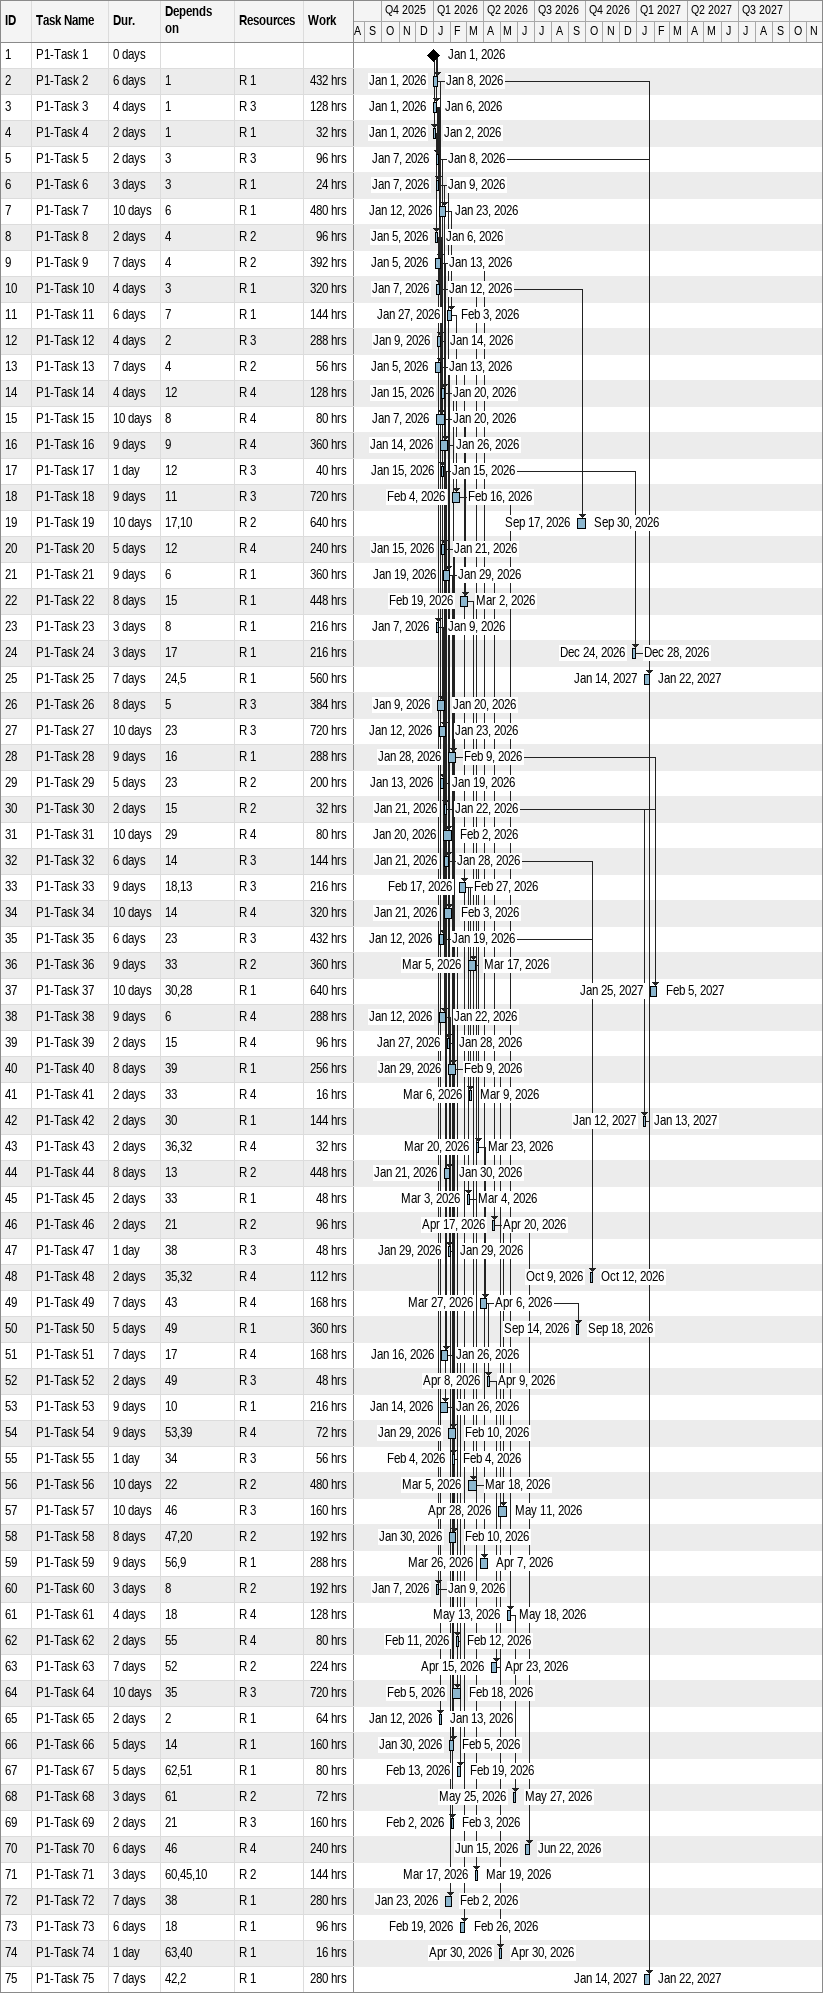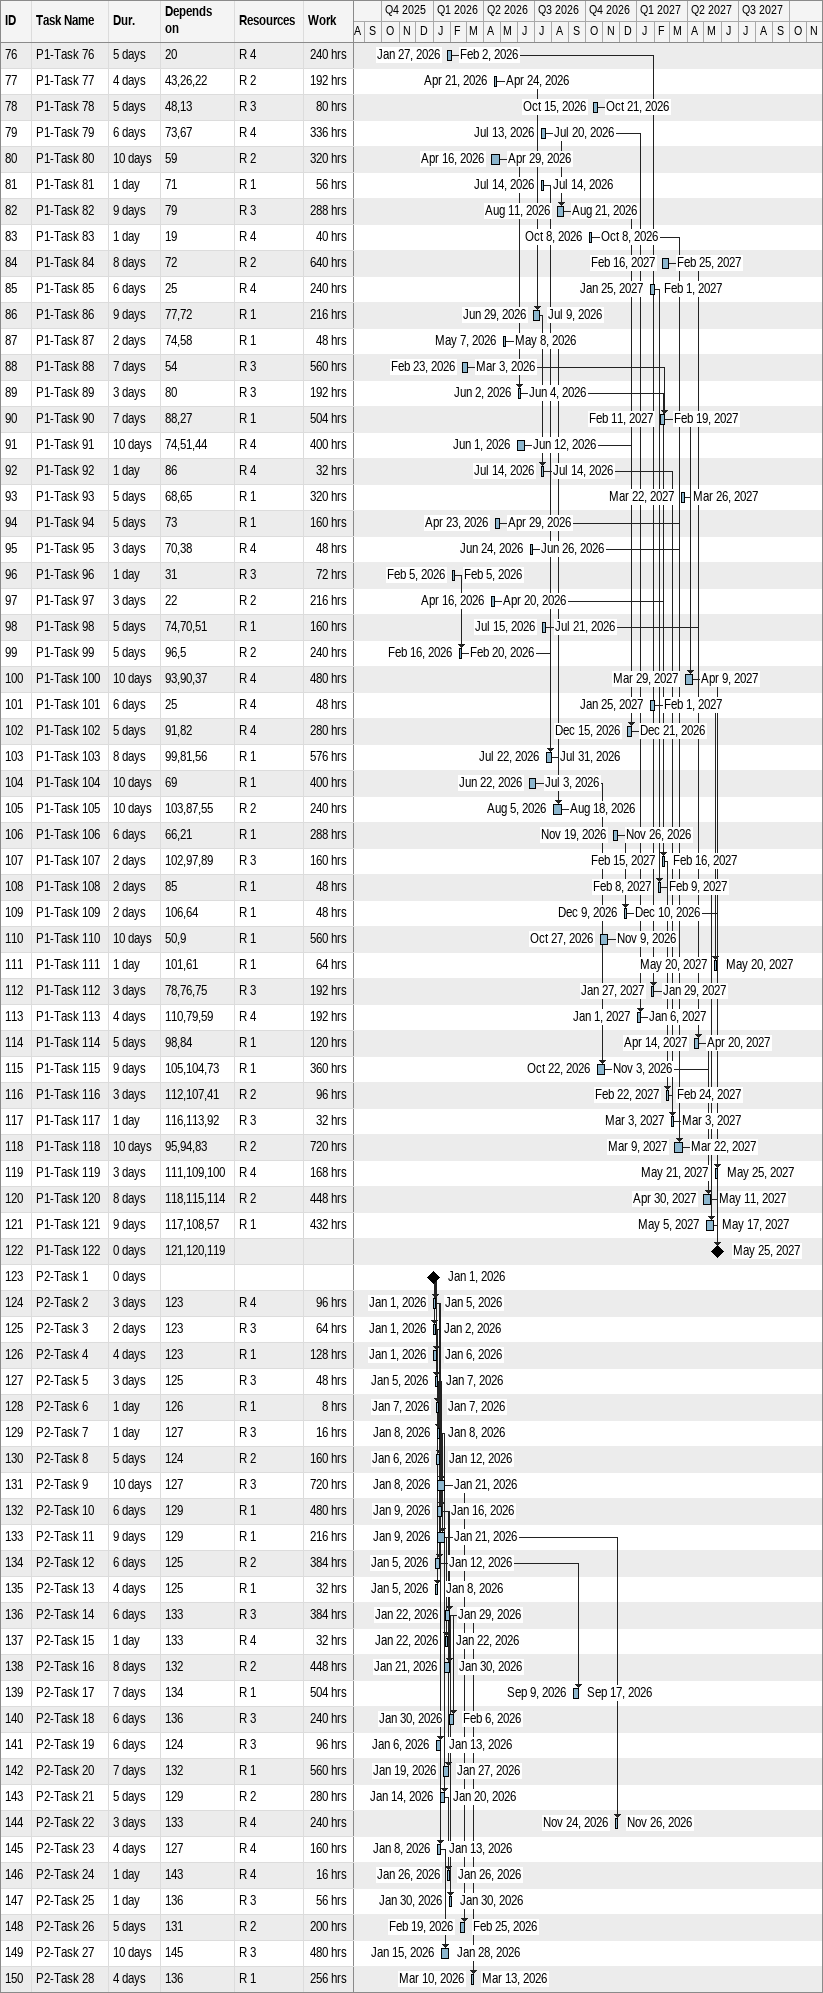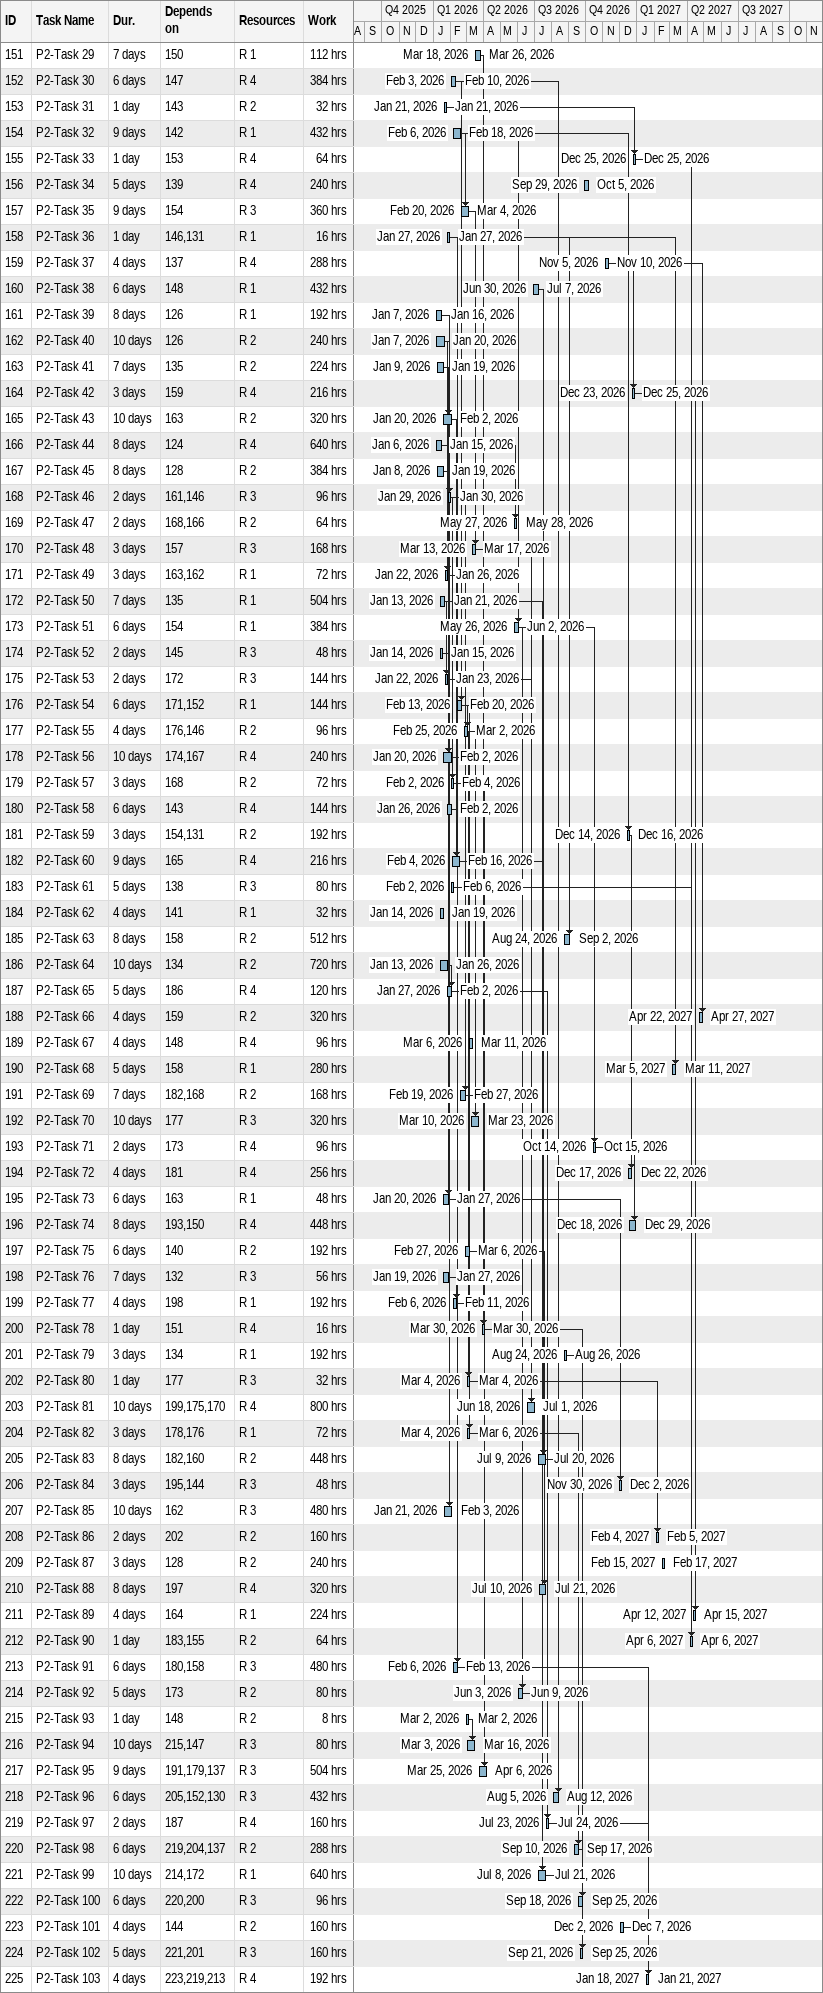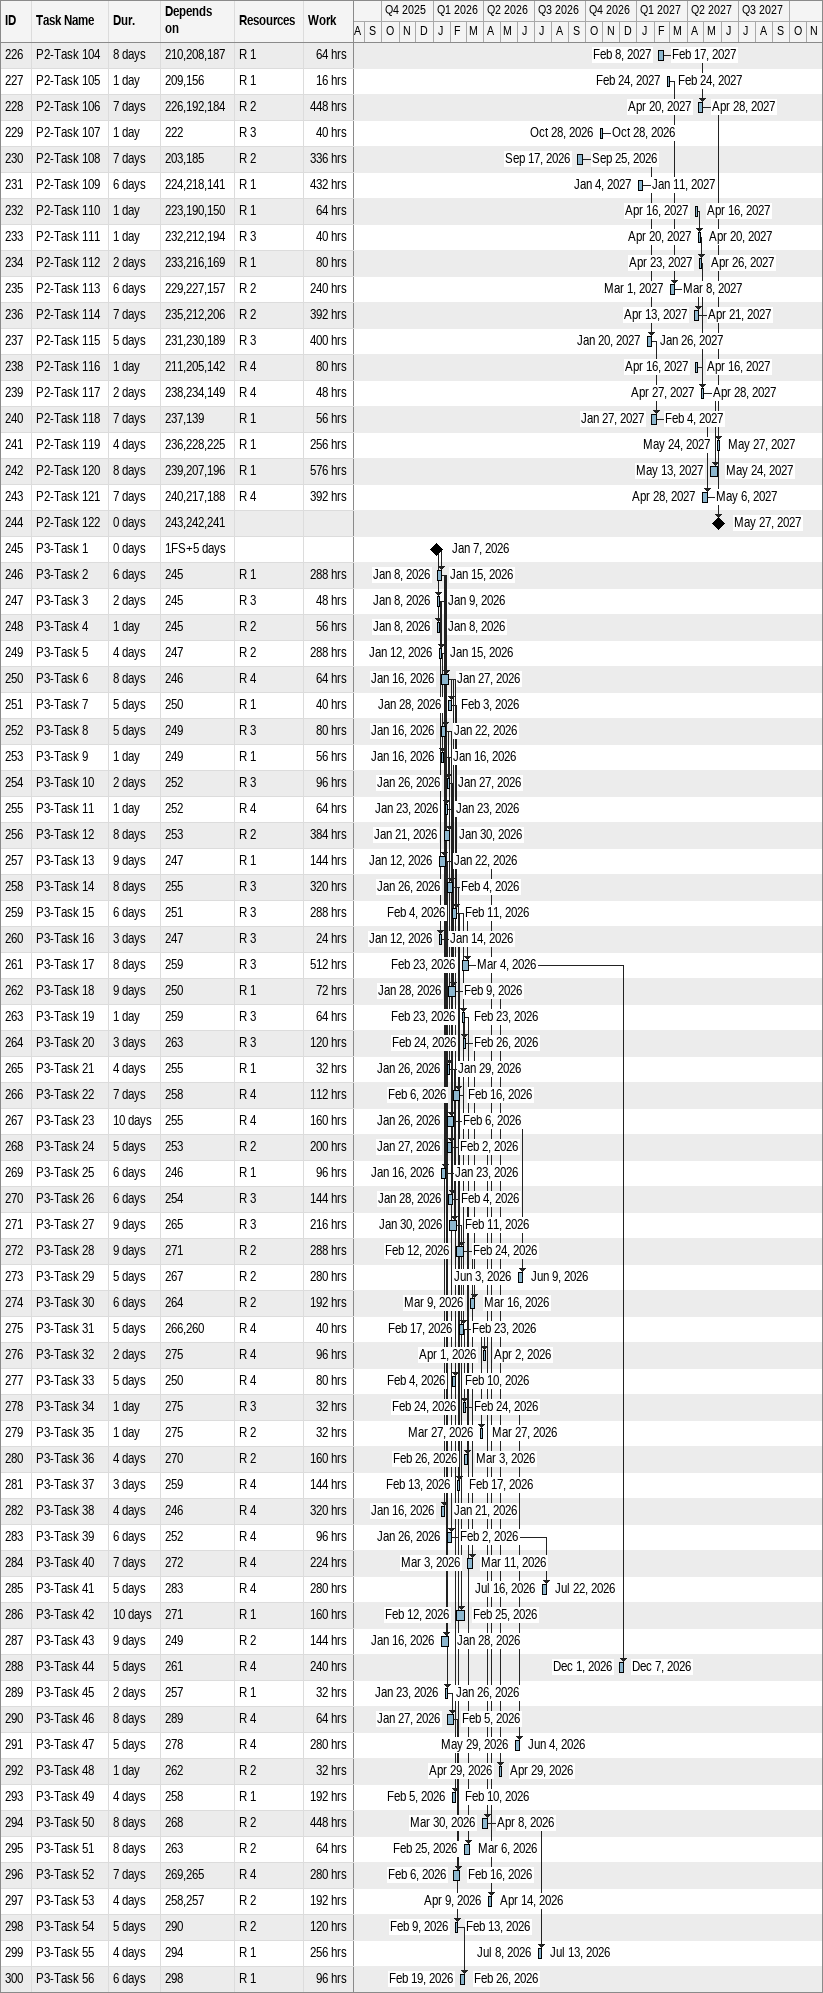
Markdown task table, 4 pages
| ID | Task | Duration | Start | Finish | Predecessors | Resources | Work (h) |
|---|---|---|---|---|---|---|---|
| 1 | P1-Task 1 | 0d | 2026-01-01 | 2026-01-01 |  |  |  |
| 2 | P1-Task 2 | 6d | 2026-01-01 | 2026-01-08 | 1 | R 1 | 432 |
| 3 | P1-Task 3 | 4d | 2026-01-01 | 2026-01-06 | 1 | R 3 | 128 |
| 4 | P1-Task 4 | 2d | 2026-01-01 | 2026-01-02 | 1 | R 1 | 32 |
| 5 | P1-Task 5 | 2d | 2026-01-07 | 2026-01-08 | 3 | R 3 | 96 |
| 6 | P1-Task 6 | 3d | 2026-01-07 | 2026-01-09 | 3 | R 1 | 24 |
| 7 | P1-Task 7 | 10d | 2026-01-12 | 2026-01-23 | 6 | R 1 | 480 |
| 8 | P1-Task 8 | 2d | 2026-01-05 | 2026-01-06 | 4 | R 2 | 96 |
| 9 | P1-Task 9 | 7d | 2026-01-05 | 2026-01-13 | 4 | R 2 | 392 |
| 10 | P1-Task 10 | 4d | 2026-01-07 | 2026-01-12 | 3 | R 1 | 320 |
| 11 | P1-Task 11 | 6d | 2026-01-27 | 2026-02-03 | 7 | R 1 | 144 |
| 12 | P1-Task 12 | 4d | 2026-01-09 | 2026-01-14 | 2 | R 3 | 288 |
| 13 | P1-Task 13 | 7d | 2026-01-05 | 2026-01-13 | 4 | R 2 | 56 |
| 14 | P1-Task 14 | 4d | 2026-01-15 | 2026-01-20 | 12 | R 4 | 128 |
| 15 | P1-Task 15 | 10d | 2026-01-07 | 2026-01-20 | 8 | R 4 | 80 |
| 16 | P1-Task 16 | 9d | 2026-01-14 | 2026-01-26 | 9 | R 4 | 360 |
| 17 | P1-Task 17 | 1d | 2026-01-15 | 2026-01-15 | 12 | R 3 | 40 |
| 18 | P1-Task 18 | 9d | 2026-02-04 | 2026-02-16 | 11 | R 3 | 720 |
| 19 | P1-Task 19 | 10d | 2026-09-17 | 2026-09-30 | 17, 10 | R 2 | 640 |
| 20 | P1-Task 20 | 5d | 2026-01-15 | 2026-01-21 | 12 | R 4 | 240 |
| 21 | P1-Task 21 | 9d | 2026-01-19 | 2026-01-29 | 6 | R 1 | 360 |
| 22 | P1-Task 22 | 8d | 2026-02-19 | 2026-03-02 | 15 | R 1 | 448 |
| 23 | P1-Task 23 | 3d | 2026-01-07 | 2026-01-09 | 8 | R 1 | 216 |
| 24 | P1-Task 24 | 3d | 2026-12-24 | 2026-12-28 | 17 | R 1 | 216 |
| 25 | P1-Task 25 | 7d | 2027-01-14 | 2027-01-22 | 24, 5 | R 1 | 560 |
| 26 | P1-Task 26 | 8d | 2026-01-09 | 2026-01-20 | 5 | R 3 | 384 |
| 27 | P1-Task 27 | 10d | 2026-01-12 | 2026-01-23 | 23 | R 3 | 720 |
| 28 | P1-Task 28 | 9d | 2026-01-28 | 2026-02-09 | 16 | R 1 | 288 |
| 29 | P1-Task 29 | 5d | 2026-01-13 | 2026-01-19 | 23 | R 2 | 200 |
| 30 | P1-Task 30 | 2d | 2026-01-21 | 2026-01-22 | 15 | R 2 | 32 |
| 31 | P1-Task 31 | 10d | 2026-01-20 | 2026-02-02 | 29 | R 4 | 80 |
| 32 | P1-Task 32 | 6d | 2026-01-21 | 2026-01-28 | 14 | R 3 | 144 |
| 33 | P1-Task 33 | 9d | 2026-02-17 | 2026-02-27 | 18, 13 | R 3 | 216 |
| 34 | P1-Task 34 | 10d | 2026-01-21 | 2026-02-03 | 14 | R 4 | 320 |
| 35 | P1-Task 35 | 6d | 2026-01-12 | 2026-01-19 | 23 | R 3 | 432 |
| 36 | P1-Task 36 | 9d | 2026-03-05 | 2026-03-17 | 33 | R 2 | 360 |
| 37 | P1-Task 37 | 10d | 2027-01-25 | 2027-02-05 | 30, 28 | R 1 | 640 |
| 38 | P1-Task 38 | 9d | 2026-01-12 | 2026-01-22 | 6 | R 4 | 288 |
| 39 | P1-Task 39 | 2d | 2026-01-27 | 2026-01-28 | 15 | R 4 | 96 |
| 40 | P1-Task 40 | 8d | 2026-01-29 | 2026-02-09 | 39 | R 1 | 256 |
| 41 | P1-Task 41 | 2d | 2026-03-06 | 2026-03-09 | 33 | R 4 | 16 |
| 42 | P1-Task 42 | 2d | 2027-01-12 | 2027-01-13 | 30 | R 1 | 144 |
| 43 | P1-Task 43 | 2d | 2026-03-20 | 2026-03-23 | 36, 32 | R 4 | 32 |
| 44 | P1-Task 44 | 8d | 2026-01-21 | 2026-01-30 | 13 | R 2 | 448 |
| 45 | P1-Task 45 | 2d | 2026-03-03 | 2026-03-04 | 33 | R 1 | 48 |
| 46 | P1-Task 46 | 2d | 2026-04-17 | 2026-04-20 | 21 | R 2 | 96 |
| 47 | P1-Task 47 | 1d | 2026-01-29 | 2026-01-29 | 38 | R 3 | 48 |
| 48 | P1-Task 48 | 2d | 2026-10-09 | 2026-10-12 | 35, 32 | R 4 | 112 |
| 49 | P1-Task 49 | 7d | 2026-03-27 | 2026-04-06 | 43 | R 4 | 168 |
| 50 | P1-Task 50 | 5d | 2026-09-14 | 2026-09-18 | 49 | R 1 | 360 |
| 51 | P1-Task 51 | 7d | 2026-01-16 | 2026-01-26 | 17 | R 4 | 168 |
| 52 | P1-Task 52 | 2d | 2026-04-08 | 2026-04-09 | 49 | R 3 | 48 |
| 53 | P1-Task 53 | 9d | 2026-01-14 | 2026-01-26 | 10 | R 1 | 216 |
| 54 | P1-Task 54 | 9d | 2026-01-29 | 2026-02-10 | 53, 39 | R 4 | 72 |
| 55 | P1-Task 55 | 1d | 2026-02-04 | 2026-02-04 | 34 | R 3 | 56 |
| 56 | P1-Task 56 | 10d | 2026-03-05 | 2026-03-18 | 22 | R 2 | 480 |
| 57 | P1-Task 57 | 10d | 2026-04-28 | 2026-05-11 | 46 | R 3 | 160 |
| 58 | P1-Task 58 | 8d | 2026-01-30 | 2026-02-10 | 47, 20 | R 2 | 192 |
| 59 | P1-Task 59 | 9d | 2026-03-26 | 2026-04-07 | 56, 9 | R 1 | 288 |
| 60 | P1-Task 60 | 3d | 2026-01-07 | 2026-01-09 | 8 | R 2 | 192 |
| 61 | P1-Task 61 | 4d | 2026-05-13 | 2026-05-18 | 18 | R 4 | 128 |
| 62 | P1-Task 62 | 2d | 2026-02-11 | 2026-02-12 | 55 | R 4 | 80 |
| 63 | P1-Task 63 | 7d | 2026-04-15 | 2026-04-23 | 52 | R 2 | 224 |
| 64 | P1-Task 64 | 10d | 2026-02-05 | 2026-02-18 | 35 | R 3 | 720 |
| 65 | P1-Task 65 | 2d | 2026-01-12 | 2026-01-13 | 2 | R 1 | 64 |
| 66 | P1-Task 66 | 5d | 2026-01-30 | 2026-02-05 | 14 | R 1 | 160 |
| 67 | P1-Task 67 | 5d | 2026-02-13 | 2026-02-19 | 62, 51 | R 1 | 80 |
| 68 | P1-Task 68 | 3d | 2026-05-25 | 2026-05-27 | 61 | R 2 | 72 |
| 69 | P1-Task 69 | 2d | 2026-02-02 | 2026-02-03 | 21 | R 3 | 160 |
| 70 | P1-Task 70 | 6d | 2026-06-15 | 2026-06-22 | 46 | R 4 | 240 |
| 71 | P1-Task 71 | 3d | 2026-03-17 | 2026-03-19 | 60, 45, 10 | R 2 | 144 |
| 72 | P1-Task 72 | 7d | 2026-01-23 | 2026-02-02 | 38 | R 1 | 280 |
| 73 | P1-Task 73 | 6d | 2026-02-19 | 2026-02-26 | 18 | R 1 | 96 |
| 74 | P1-Task 74 | 1d | 2026-04-30 | 2026-04-30 | 63, 40 | R 1 | 16 |
| 75 | P1-Task 75 | 7d | 2027-01-14 | 2027-01-22 | 42, 2 | R 1 | 280 |
| 76 | P1-Task 76 | 5d | 2026-01-27 | 2026-02-02 | 20 | R 4 | 240 |
| 77 | P1-Task 77 | 4d | 2026-04-21 | 2026-04-24 | 43, 26, 22 | R 2 | 192 |
| 78 | P1-Task 78 | 5d | 2026-10-15 | 2026-10-21 | 48, 13 | R 3 | 80 |
| 79 | P1-Task 79 | 6d | 2026-07-13 | 2026-07-20 | 73, 67 | R 4 | 336 |
| 80 | P1-Task 80 | 10d | 2026-04-16 | 2026-04-29 | 59 | R 2 | 320 |
| 81 | P1-Task 81 | 1d | 2026-07-14 | 2026-07-14 | 71 | R 1 | 56 |
| 82 | P1-Task 82 | 9d | 2026-08-11 | 2026-08-21 | 79 | R 3 | 288 |
| 83 | P1-Task 83 | 1d | 2026-10-08 | 2026-10-08 | 19 | R 4 | 40 |
| 84 | P1-Task 84 | 8d | 2027-02-16 | 2027-02-25 | 72 | R 2 | 640 |
| 85 | P1-Task 85 | 6d | 2027-01-25 | 2027-02-01 | 25 | R 4 | 240 |
| 86 | P1-Task 86 | 9d | 2026-06-29 | 2026-07-09 | 77, 72 | R 1 | 216 |
| 87 | P1-Task 87 | 2d | 2026-05-07 | 2026-05-08 | 74, 58 | R 1 | 48 |
| 88 | P1-Task 88 | 7d | 2026-02-23 | 2026-03-03 | 54 | R 3 | 560 |
| 89 | P1-Task 89 | 3d | 2026-06-02 | 2026-06-04 | 80 | R 3 | 192 |
| 90 | P1-Task 90 | 7d | 2027-02-11 | 2027-02-19 | 88, 27 | R 1 | 504 |
| 91 | P1-Task 91 | 10d | 2026-06-01 | 2026-06-12 | 74, 51, 44 | R 4 | 400 |
| 92 | P1-Task 92 | 1d | 2026-07-14 | 2026-07-14 | 86 | R 4 | 32 |
| 93 | P1-Task 93 | 5d | 2027-03-22 | 2027-03-26 | 68, 65 | R 1 | 320 |
| 94 | P1-Task 94 | 5d | 2026-04-23 | 2026-04-29 | 73 | R 1 | 160 |
| 95 | P1-Task 95 | 3d | 2026-06-24 | 2026-06-26 | 70, 38 | R 4 | 48 |
| 96 | P1-Task 96 | 1d | 2026-02-05 | 2026-02-05 | 31 | R 3 | 72 |
| 97 | P1-Task 97 | 3d | 2026-04-16 | 2026-04-20 | 22 | R 2 | 216 |
| 98 | P1-Task 98 | 5d | 2026-07-15 | 2026-07-21 | 74, 70, 51 | R 1 | 160 |
| 99 | P1-Task 99 | 5d | 2026-02-16 | 2026-02-20 | 96, 5 | R 2 | 240 |
| 100 | P1-Task 100 | 10d | 2027-03-29 | 2027-04-09 | 93, 90, 37 | R 4 | 480 |
| 101 | P1-Task 101 | 6d | 2027-01-25 | 2027-02-01 | 25 | R 4 | 48 |
| 102 | P1-Task 102 | 5d | 2026-12-15 | 2026-12-21 | 91, 82 | R 4 | 280 |
| 103 | P1-Task 103 | 8d | 2026-07-22 | 2026-07-31 | 99, 81, 56 | R 1 | 576 |
| 104 | P1-Task 104 | 10d | 2026-06-22 | 2026-07-03 | 69 | R 1 | 400 |
| 105 | P1-Task 105 | 10d | 2026-08-05 | 2026-08-18 | 103, 87, 55 | R 2 | 240 |
| 106 | P1-Task 106 | 6d | 2026-11-19 | 2026-11-26 | 66, 21 | R 1 | 288 |
| 107 | P1-Task 107 | 2d | 2027-02-15 | 2027-02-16 | 102, 97, 89 | R 3 | 160 |
| 108 | P1-Task 108 | 2d | 2027-02-08 | 2027-02-09 | 85 | R 1 | 48 |
| 109 | P1-Task 109 | 2d | 2026-12-09 | 2026-12-10 | 106, 64 | R 1 | 48 |
| 110 | P1-Task 110 | 10d | 2026-10-27 | 2026-11-09 | 50, 9 | R 1 | 560 |
| 111 | P1-Task 111 | 1d | 2027-05-20 | 2027-05-20 | 101, 61 | R 1 | 64 |
| 112 | P1-Task 112 | 3d | 2027-01-27 | 2027-01-29 | 78, 76, 75 | R 3 | 192 |
| 113 | P1-Task 113 | 4d | 2027-01-01 | 2027-01-06 | 110, 79, 59 | R 4 | 192 |
| 114 | P1-Task 114 | 5d | 2027-04-14 | 2027-04-20 | 98, 84 | R 1 | 120 |
| 115 | P1-Task 115 | 9d | 2026-10-22 | 2026-11-03 | 105, 104, 73 | R 1 | 360 |
| 116 | P1-Task 116 | 3d | 2027-02-22 | 2027-02-24 | 112, 107, 41 | R 2 | 96 |
| 117 | P1-Task 117 | 1d | 2027-03-03 | 2027-03-03 | 116, 113, 92 | R 3 | 32 |
| 118 | P1-Task 118 | 10d | 2027-03-09 | 2027-03-22 | 95, 94, 83 | R 2 | 720 |
| 119 | P1-Task 119 | 3d | 2027-05-21 | 2027-05-25 | 111, 109, 100 | R 4 | 168 |
| 120 | P1-Task 120 | 8d | 2027-04-30 | 2027-05-11 | 118, 115, 114 | R 2 | 448 |
| 121 | P1-Task 121 | 9d | 2027-05-05 | 2027-05-17 | 117, 108, 57 | R 1 | 432 |
| 122 | P1-Task 122 | 0d | 2027-05-25 | 2027-05-25 | 121, 120, 119 |  |  |
| 123 | P2-Task 1 | 0d | 2026-01-01 | 2026-01-01 |  |  |  |
| 124 | P2-Task 2 | 3d | 2026-01-01 | 2026-01-05 | 123 | R 4 | 96 |
| 125 | P2-Task 3 | 2d | 2026-01-01 | 2026-01-02 | 123 | R 3 | 64 |
| 126 | P2-Task 4 | 4d | 2026-01-01 | 2026-01-06 | 123 | R 1 | 128 |
| 127 | P2-Task 5 | 3d | 2026-01-05 | 2026-01-07 | 125 | R 3 | 48 |
| 128 | P2-Task 6 | 1d | 2026-01-07 | 2026-01-07 | 126 | R 1 | 8 |
| 129 | P2-Task 7 | 1d | 2026-01-08 | 2026-01-08 | 127 | R 3 | 16 |
| 130 | P2-Task 8 | 5d | 2026-01-06 | 2026-01-12 | 124 | R 2 | 160 |
| 131 | P2-Task 9 | 10d | 2026-01-08 | 2026-01-21 | 127 | R 3 | 720 |
| 132 | P2-Task 10 | 6d | 2026-01-09 | 2026-01-16 | 129 | R 1 | 480 |
| 133 | P2-Task 11 | 9d | 2026-01-09 | 2026-01-21 | 129 | R 1 | 216 |
| 134 | P2-Task 12 | 6d | 2026-01-05 | 2026-01-12 | 125 | R 2 | 384 |
| 135 | P2-Task 13 | 4d | 2026-01-05 | 2026-01-08 | 125 | R 1 | 32 |
| 136 | P2-Task 14 | 6d | 2026-01-22 | 2026-01-29 | 133 | R 3 | 384 |
| 137 | P2-Task 15 | 1d | 2026-01-22 | 2026-01-22 | 133 | R 4 | 32 |
| 138 | P2-Task 16 | 8d | 2026-01-21 | 2026-01-30 | 132 | R 2 | 448 |
| 139 | P2-Task 17 | 7d | 2026-09-09 | 2026-09-17 | 134 | R 1 | 504 |
| 140 | P2-Task 18 | 6d | 2026-01-30 | 2026-02-06 | 136 | R 3 | 240 |
| 141 | P2-Task 19 | 6d | 2026-01-06 | 2026-01-13 | 124 | R 3 | 96 |
| 142 | P2-Task 20 | 7d | 2026-01-19 | 2026-01-27 | 132 | R 1 | 560 |
| 143 | P2-Task 21 | 5d | 2026-01-14 | 2026-01-20 | 129 | R 2 | 280 |
| 144 | P2-Task 22 | 3d | 2026-11-24 | 2026-11-26 | 133 | R 4 | 240 |
| 145 | P2-Task 23 | 4d | 2026-01-08 | 2026-01-13 | 127 | R 4 | 160 |
| 146 | P2-Task 24 | 1d | 2026-01-26 | 2026-01-26 | 143 | R 4 | 16 |
| 147 | P2-Task 25 | 1d | 2026-01-30 | 2026-01-30 | 136 | R 3 | 56 |
| 148 | P2-Task 26 | 5d | 2026-02-19 | 2026-02-25 | 131 | R 2 | 200 |
| 149 | P2-Task 27 | 10d | 2026-01-15 | 2026-01-28 | 145 | R 3 | 480 |
| 150 | P2-Task 28 | 4d | 2026-03-10 | 2026-03-13 | 136 | R 1 | 256 |
| 151 | P2-Task 29 | 7d | 2026-03-18 | 2026-03-26 | 150 | R 1 | 112 |
| 152 | P2-Task 30 | 6d | 2026-02-03 | 2026-02-10 | 147 | R 4 | 384 |
| 153 | P2-Task 31 | 1d | 2026-01-21 | 2026-01-21 | 143 | R 2 | 32 |
| 154 | P2-Task 32 | 9d | 2026-02-06 | 2026-02-18 | 142 | R 1 | 432 |
| 155 | P2-Task 33 | 1d | 2026-12-25 | 2026-12-25 | 153 | R 4 | 64 |
| 156 | P2-Task 34 | 5d | 2026-09-29 | 2026-10-05 | 139 | R 4 | 240 |
| 157 | P2-Task 35 | 9d | 2026-02-20 | 2026-03-04 | 154 | R 3 | 360 |
| 158 | P2-Task 36 | 1d | 2026-01-27 | 2026-01-27 | 146, 131 | R 1 | 16 |
| 159 | P2-Task 37 | 4d | 2026-11-05 | 2026-11-10 | 137 | R 4 | 288 |
| 160 | P2-Task 38 | 6d | 2026-06-30 | 2026-07-07 | 148 | R 1 | 432 |
| 161 | P2-Task 39 | 8d | 2026-01-07 | 2026-01-16 | 126 | R 1 | 192 |
| 162 | P2-Task 40 | 10d | 2026-01-07 | 2026-01-20 | 126 | R 2 | 240 |
| 163 | P2-Task 41 | 7d | 2026-01-09 | 2026-01-19 | 135 | R 2 | 224 |
| 164 | P2-Task 42 | 3d | 2026-12-23 | 2026-12-25 | 159 | R 4 | 216 |
| 165 | P2-Task 43 | 10d | 2026-01-20 | 2026-02-02 | 163 | R 2 | 320 |
| 166 | P2-Task 44 | 8d | 2026-01-06 | 2026-01-15 | 124 | R 4 | 640 |
| 167 | P2-Task 45 | 8d | 2026-01-08 | 2026-01-19 | 128 | R 2 | 384 |
| 168 | P2-Task 46 | 2d | 2026-01-29 | 2026-01-30 | 161, 146 | R 3 | 96 |
| 169 | P2-Task 47 | 2d | 2026-05-27 | 2026-05-28 | 168, 166 | R 2 | 64 |
| 170 | P2-Task 48 | 3d | 2026-03-13 | 2026-03-17 | 157 | R 3 | 168 |
| 171 | P2-Task 49 | 3d | 2026-01-22 | 2026-01-26 | 163, 162 | R 1 | 72 |
| 172 | P2-Task 50 | 7d | 2026-01-13 | 2026-01-21 | 135 | R 1 | 504 |
| 173 | P2-Task 51 | 6d | 2026-05-26 | 2026-06-02 | 154 | R 1 | 384 |
| 174 | P2-Task 52 | 2d | 2026-01-14 | 2026-01-15 | 145 | R 3 | 48 |
| 175 | P2-Task 53 | 2d | 2026-01-22 | 2026-01-23 | 172 | R 3 | 144 |
| 176 | P2-Task 54 | 6d | 2026-02-13 | 2026-02-20 | 171, 152 | R 1 | 144 |
| 177 | P2-Task 55 | 4d | 2026-02-25 | 2026-03-02 | 176, 146 | R 2 | 96 |
| 178 | P2-Task 56 | 10d | 2026-01-20 | 2026-02-02 | 174, 167 | R 4 | 240 |
| 179 | P2-Task 57 | 3d | 2026-02-02 | 2026-02-04 | 168 | R 2 | 72 |
| 180 | P2-Task 58 | 6d | 2026-01-26 | 2026-02-02 | 143 | R 4 | 144 |
| 181 | P2-Task 59 | 3d | 2026-12-14 | 2026-12-16 | 154, 131 | R 2 | 192 |
| 182 | P2-Task 60 | 9d | 2026-02-04 | 2026-02-16 | 165 | R 4 | 216 |
| 183 | P2-Task 61 | 5d | 2026-02-02 | 2026-02-06 | 138 | R 3 | 80 |
| 184 | P2-Task 62 | 4d | 2026-01-14 | 2026-01-19 | 141 | R 1 | 32 |
| 185 | P2-Task 63 | 8d | 2026-08-24 | 2026-09-02 | 158 | R 2 | 512 |
| 186 | P2-Task 64 | 10d | 2026-01-13 | 2026-01-26 | 134 | R 2 | 720 |
| 187 | P2-Task 65 | 5d | 2026-01-27 | 2026-02-02 | 186 | R 4 | 120 |
| 188 | P2-Task 66 | 4d | 2027-04-22 | 2027-04-27 | 159 | R 2 | 320 |
| 189 | P2-Task 67 | 4d | 2026-03-06 | 2026-03-11 | 148 | R 4 | 96 |
| 190 | P2-Task 68 | 5d | 2027-03-05 | 2027-03-11 | 158 | R 1 | 280 |
| 191 | P2-Task 69 | 7d | 2026-02-19 | 2026-02-27 | 182, 168 | R 2 | 168 |
| 192 | P2-Task 70 | 10d | 2026-03-10 | 2026-03-23 | 177 | R 3 | 320 |
| 193 | P2-Task 71 | 2d | 2026-10-14 | 2026-10-15 | 173 | R 4 | 96 |
| 194 | P2-Task 72 | 4d | 2026-12-17 | 2026-12-22 | 181 | R 4 | 256 |
| 195 | P2-Task 73 | 6d | 2026-01-20 | 2026-01-27 | 163 | R 1 | 48 |
| 196 | P2-Task 74 | 8d | 2026-12-18 | 2026-12-29 | 193, 150 | R 4 | 448 |
| 197 | P2-Task 75 | 6d | 2026-02-27 | 2026-03-06 | 140 | R 2 | 192 |
| 198 | P2-Task 76 | 7d | 2026-01-19 | 2026-01-27 | 132 | R 3 | 56 |
| 199 | P2-Task 77 | 4d | 2026-02-06 | 2026-02-11 | 198 | R 1 | 192 |
| 200 | P2-Task 78 | 1d | 2026-03-30 | 2026-03-30 | 151 | R 4 | 16 |
| 201 | P2-Task 79 | 3d | 2026-08-24 | 2026-08-26 | 134 | R 1 | 192 |
| 202 | P2-Task 80 | 1d | 2026-03-04 | 2026-03-04 | 177 | R 3 | 32 |
| 203 | P2-Task 81 | 10d | 2026-06-18 | 2026-07-01 | 199, 175, 170 | R 4 | 800 |
| 204 | P2-Task 82 | 3d | 2026-03-04 | 2026-03-06 | 178, 176 | R 1 | 72 |
| 205 | P2-Task 83 | 8d | 2026-07-09 | 2026-07-20 | 182, 160 | R 2 | 448 |
| 206 | P2-Task 84 | 3d | 2026-11-30 | 2026-12-02 | 195, 144 | R 3 | 48 |
| 207 | P2-Task 85 | 10d | 2026-01-21 | 2026-02-03 | 162 | R 3 | 480 |
| 208 | P2-Task 86 | 2d | 2027-02-04 | 2027-02-05 | 202 | R 2 | 160 |
| 209 | P2-Task 87 | 3d | 2027-02-15 | 2027-02-17 | 128 | R 2 | 240 |
| 210 | P2-Task 88 | 8d | 2026-07-10 | 2026-07-21 | 197 | R 4 | 320 |
| 211 | P2-Task 89 | 4d | 2027-04-12 | 2027-04-15 | 164 | R 1 | 224 |
| 212 | P2-Task 90 | 1d | 2027-04-06 | 2027-04-06 | 183, 155 | R 2 | 64 |
| 213 | P2-Task 91 | 6d | 2026-02-06 | 2026-02-13 | 180, 158 | R 3 | 480 |
| 214 | P2-Task 92 | 5d | 2026-06-03 | 2026-06-09 | 173 | R 2 | 80 |
| 215 | P2-Task 93 | 1d | 2026-03-02 | 2026-03-02 | 148 | R 2 | 8 |
| 216 | P2-Task 94 | 10d | 2026-03-03 | 2026-03-16 | 215, 147 | R 3 | 80 |
| 217 | P2-Task 95 | 9d | 2026-03-25 | 2026-04-06 | 191, 179, 137 | R 3 | 504 |
| 218 | P2-Task 96 | 6d | 2026-08-05 | 2026-08-12 | 205, 152, 130 | R 3 | 432 |
| 219 | P2-Task 97 | 2d | 2026-07-23 | 2026-07-24 | 187 | R 4 | 160 |
| 220 | P2-Task 98 | 6d | 2026-09-10 | 2026-09-17 | 219, 204, 137 | R 2 | 288 |
| 221 | P2-Task 99 | 10d | 2026-07-08 | 2026-07-21 | 214, 172 | R 1 | 640 |
| 222 | P2-Task 100 | 6d | 2026-09-18 | 2026-09-25 | 220, 200 | R 3 | 96 |
| 223 | P2-Task 101 | 4d | 2026-12-02 | 2026-12-07 | 144 | R 2 | 160 |
| 224 | P2-Task 102 | 5d | 2026-09-21 | 2026-09-25 | 221, 201 | R 3 | 160 |
| 225 | P2-Task 103 | 4d | 2027-01-18 | 2027-01-21 | 223, 219, 213 | R 4 | 192 |
| 226 | P2-Task 104 | 8d | 2027-02-08 | 2027-02-17 | 210, 208, 187 | R 1 | 64 |
| 227 | P2-Task 105 | 1d | 2027-02-24 | 2027-02-24 | 209, 156 | R 1 | 16 |
| 228 | P2-Task 106 | 7d | 2027-04-20 | 2027-04-28 | 226, 192, 184 | R 2 | 448 |
| 229 | P2-Task 107 | 1d | 2026-10-28 | 2026-10-28 | 222 | R 3 | 40 |
| 230 | P2-Task 108 | 7d | 2026-09-17 | 2026-09-25 | 203, 185 | R 2 | 336 |
| 231 | P2-Task 109 | 6d | 2027-01-04 | 2027-01-11 | 224, 218, 141 | R 1 | 432 |
| 232 | P2-Task 110 | 1d | 2027-04-16 | 2027-04-16 | 223, 190, 150 | R 1 | 64 |
| 233 | P2-Task 111 | 1d | 2027-04-20 | 2027-04-20 | 232, 212, 194 | R 3 | 40 |
| 234 | P2-Task 112 | 2d | 2027-04-23 | 2027-04-26 | 233, 216, 169 | R 1 | 80 |
| 235 | P2-Task 113 | 6d | 2027-03-01 | 2027-03-08 | 229, 227, 157 | R 2 | 240 |
| 236 | P2-Task 114 | 7d | 2027-04-13 | 2027-04-21 | 235, 212, 206 | R 2 | 392 |
| 237 | P2-Task 115 | 5d | 2027-01-20 | 2027-01-26 | 231, 230, 189 | R 3 | 400 |
| 238 | P2-Task 116 | 1d | 2027-04-16 | 2027-04-16 | 211, 205, 142 | R 4 | 80 |
| 239 | P2-Task 117 | 2d | 2027-04-27 | 2027-04-28 | 238, 234, 149 | R 4 | 48 |
| 240 | P2-Task 118 | 7d | 2027-01-27 | 2027-02-04 | 237, 139 | R 1 | 56 |
| 241 | P2-Task 119 | 4d | 2027-05-24 | 2027-05-27 | 236, 228, 225 | R 1 | 256 |
| 242 | P2-Task 120 | 8d | 2027-05-13 | 2027-05-24 | 239, 207, 196 | R 1 | 576 |
| 243 | P2-Task 121 | 7d | 2027-04-28 | 2027-05-06 | 240, 217, 188 | R 4 | 392 |
| 244 | P2-Task 122 | 0d | 2027-05-27 | 2027-05-27 | 243, 242, 241 |  |  |
| 245 | P3-Task 1 | 0d | 2026-01-07 | 2026-01-07 | 1FS+5d |  |  |
| 246 | P3-Task 2 | 6d | 2026-01-08 | 2026-01-15 | 245 | R 1 | 288 |
| 247 | P3-Task 3 | 2d | 2026-01-08 | 2026-01-09 | 245 | R 3 | 48 |
| 248 | P3-Task 4 | 1d | 2026-01-08 | 2026-01-08 | 245 | R 2 | 56 |
| 249 | P3-Task 5 | 4d | 2026-01-12 | 2026-01-15 | 247 | R 2 | 288 |
| 250 | P3-Task 6 | 8d | 2026-01-16 | 2026-01-27 | 246 | R 4 | 64 |
| 251 | P3-Task 7 | 5d | 2026-01-28 | 2026-02-03 | 250 | R 1 | 40 |
| 252 | P3-Task 8 | 5d | 2026-01-16 | 2026-01-22 | 249 | R 3 | 80 |
| 253 | P3-Task 9 | 1d | 2026-01-16 | 2026-01-16 | 249 | R 1 | 56 |
| 254 | P3-Task 10 | 2d | 2026-01-26 | 2026-01-27 | 252 | R 3 | 96 |
| 255 | P3-Task 11 | 1d | 2026-01-23 | 2026-01-23 | 252 | R 4 | 64 |
| 256 | P3-Task 12 | 8d | 2026-01-21 | 2026-01-30 | 253 | R 2 | 384 |
| 257 | P3-Task 13 | 9d | 2026-01-12 | 2026-01-22 | 247 | R 1 | 144 |
| 258 | P3-Task 14 | 8d | 2026-01-26 | 2026-02-04 | 255 | R 3 | 320 |
| 259 | P3-Task 15 | 6d | 2026-02-04 | 2026-02-11 | 251 | R 3 | 288 |
| 260 | P3-Task 16 | 3d | 2026-01-12 | 2026-01-14 | 247 | R 3 | 24 |
| 261 | P3-Task 17 | 8d | 2026-02-23 | 2026-03-04 | 259 | R 3 | 512 |
| 262 | P3-Task 18 | 9d | 2026-01-28 | 2026-02-09 | 250 | R 1 | 72 |
| 263 | P3-Task 19 | 1d | 2026-02-23 | 2026-02-23 | 259 | R 3 | 64 |
| 264 | P3-Task 20 | 3d | 2026-02-24 | 2026-02-26 | 263 | R 3 | 120 |
| 265 | P3-Task 21 | 4d | 2026-01-26 | 2026-01-29 | 255 | R 1 | 32 |
| 266 | P3-Task 22 | 7d | 2026-02-06 | 2026-02-16 | 258 | R 4 | 112 |
| 267 | P3-Task 23 | 10d | 2026-01-26 | 2026-02-06 | 255 | R 4 | 160 |
| 268 | P3-Task 24 | 5d | 2026-01-27 | 2026-02-02 | 253 | R 2 | 200 |
| 269 | P3-Task 25 | 6d | 2026-01-16 | 2026-01-23 | 246 | R 1 | 96 |
| 270 | P3-Task 26 | 6d | 2026-01-28 | 2026-02-04 | 254 | R 3 | 144 |
| 271 | P3-Task 27 | 9d | 2026-01-30 | 2026-02-11 | 265 | R 3 | 216 |
| 272 | P3-Task 28 | 9d | 2026-02-12 | 2026-02-24 | 271 | R 2 | 288 |
| 273 | P3-Task 29 | 5d | 2026-06-03 | 2026-06-09 | 267 | R 2 | 280 |
| 274 | P3-Task 30 | 6d | 2026-03-09 | 2026-03-16 | 264 | R 2 | 192 |
| 275 | P3-Task 31 | 5d | 2026-02-17 | 2026-02-23 | 266, 260 | R 4 | 40 |
| 276 | P3-Task 32 | 2d | 2026-04-01 | 2026-04-02 | 275 | R 4 | 96 |
| 277 | P3-Task 33 | 5d | 2026-02-04 | 2026-02-10 | 250 | R 4 | 80 |
| 278 | P3-Task 34 | 1d | 2026-02-24 | 2026-02-24 | 275 | R 3 | 32 |
| 279 | P3-Task 35 | 1d | 2026-03-27 | 2026-03-27 | 275 | R 2 | 32 |
| 280 | P3-Task 36 | 4d | 2026-02-26 | 2026-03-03 | 270 | R 2 | 160 |
| 281 | P3-Task 37 | 3d | 2026-02-13 | 2026-02-17 | 259 | R 4 | 144 |
| 282 | P3-Task 38 | 4d | 2026-01-16 | 2026-01-21 | 246 | R 4 | 320 |
| 283 | P3-Task 39 | 6d | 2026-01-26 | 2026-02-02 | 252 | R 4 | 96 |
| 284 | P3-Task 40 | 7d | 2026-03-03 | 2026-03-11 | 272 | R 4 | 224 |
| 285 | P3-Task 41 | 5d | 2026-07-16 | 2026-07-22 | 283 | R 4 | 280 |
| 286 | P3-Task 42 | 10d | 2026-02-12 | 2026-02-25 | 271 | R 1 | 160 |
| 287 | P3-Task 43 | 9d | 2026-01-16 | 2026-01-28 | 249 | R 2 | 144 |
| 288 | P3-Task 44 | 5d | 2026-12-01 | 2026-12-07 | 261 | R 4 | 240 |
| 289 | P3-Task 45 | 2d | 2026-01-23 | 2026-01-26 | 257 | R 1 | 32 |
| 290 | P3-Task 46 | 8d | 2026-01-27 | 2026-02-05 | 289 | R 4 | 64 |
| 291 | P3-Task 47 | 5d | 2026-05-29 | 2026-06-04 | 278 | R 4 | 280 |
| 292 | P3-Task 48 | 1d | 2026-04-29 | 2026-04-29 | 262 | R 2 | 32 |
| 293 | P3-Task 49 | 4d | 2026-02-05 | 2026-02-10 | 258 | R 1 | 192 |
| 294 | P3-Task 50 | 8d | 2026-03-30 | 2026-04-08 | 268 | R 2 | 448 |
| 295 | P3-Task 51 | 8d | 2026-02-25 | 2026-03-06 | 263 | R 2 | 64 |
| 296 | P3-Task 52 | 7d | 2026-02-06 | 2026-02-16 | 269, 265 | R 4 | 280 |
| 297 | P3-Task 53 | 4d | 2026-04-09 | 2026-04-14 | 258, 257 | R 2 | 192 |
| 298 | P3-Task 54 | 5d | 2026-02-09 | 2026-02-13 | 290 | R 2 | 120 |
| 299 | P3-Task 55 | 4d | 2026-07-08 | 2026-07-13 | 294 | R 1 | 256 |
| 300 | P3-Task 56 | 6d | 2026-02-19 | 2026-02-26 | 298 | R 1 | 96 |
